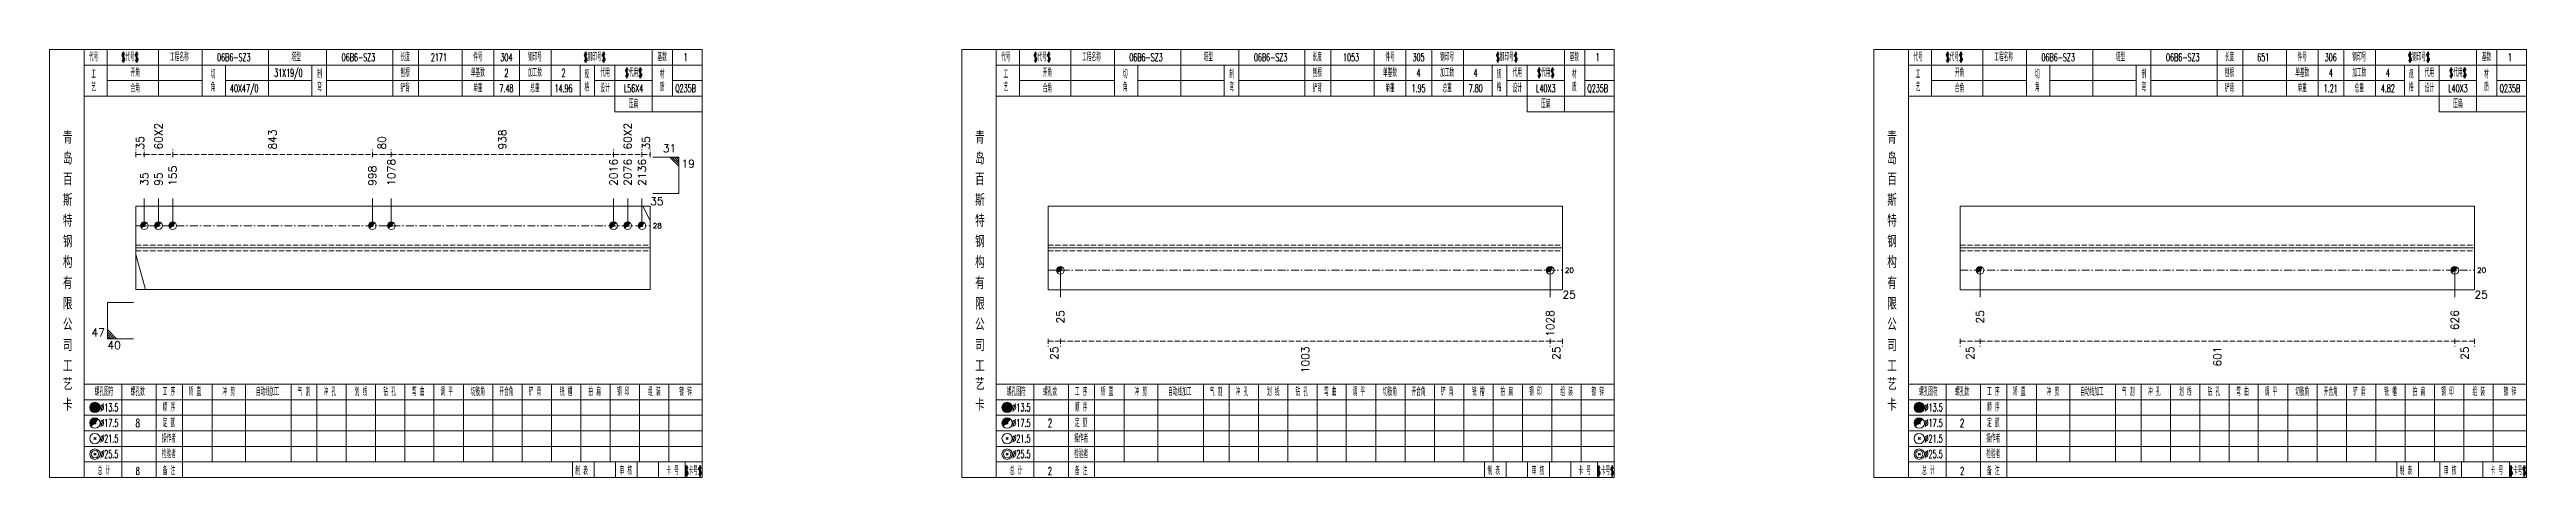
# Model space of a CAD drawing. Extents: x -533 to 8774, y 0 to 7979.
# Drawn here: x 4217 to 5171, y 6433 to 6598 of the extents above; entities that cross this region are included whole.
import ezdxf
from ezdxf.enums import TextEntityAlignment as Align

# ---------------------------------------------------------------- set-up
doc = ezdxf.new("R2010")
doc.units = 0
doc.header["$MEASUREMENT"] = 0
doc.linetypes.add('一点画线', pattern=[5.2, 3, -1, 0.2, -1])
doc.linetypes.add('虚线', pattern=[2.75, 2, -0.75])
doc.layers.get('0').update_dxf_attribs({"linetype": 'CONTINUOUS', "lineweight": 25})
for name, color, linetype, lineweight in [('1', 7, 'CONTINUOUS', 25), ('4', 7, 'CONTINUOUS', 25), ('5', 7, 'CONTINUOUS', 25)]:
    doc.layers.add(name, color=color, linetype=linetype, lineweight=lineweight)
doc.styles.get("Standard").update_dxf_attribs({"font": 'simplex.shx', "width": 0.7, "height": 3, "bigfont": 'gbhzfs.shx'})

# ---------------------------------------------------------------- blocks, each defined once
blk = doc.blocks.new('孔17.5')
at = {"layer": '5', "color": 7, "linetype": 'Continuous', "lineweight": 0}
for p, q in [((-0.2, -0.2), (0.2, 0.2)), ((-0.2, 0.2), (0.2, -0.2))]:
    blk.add_line(p, q, dxfattribs=at)
at = {"layer": '5', "color": 7, "linetype": 'Continuous', "lineweight": 13}
blk.add_circle((0, 0), 1, dxfattribs=at)
for radius in [0.9, 0.8, 0.7, 0.6, 0.5, 0.4, 0.3, 0.2, 0.1]:
    blk.add_arc((0, 0), radius, 45, 225, dxfattribs=at)

msp = doc.modelspace()

# ---------------------------------------------------------------- linework, layer by layer
at = {"color": 8, "linetype": '虚线', "lineweight": 9}
for p, q in [((4250.1, 6556.24), (4250.1, 6559.24)), ((4250.1, 6557.24), (4253.29, 6557.24)), ((4253.29, 6556.24), (4253.29, 6559.24)), ((4253.29, 6556.24), (4253.29, 6559.24)), ((4253.29, 6557.24), (4264.24, 6557.24)), ((4264.24, 6556.24), (4264.24, 6559.24)), ((4264.24, 6556.24), (4264.24, 6559.24)), ((4264.24, 6557.24), (4341.17, 6557.24)), ((4341.17, 6556.24), (4341.17, 6559.24)), ((4341.17, 6556.24), (4341.17, 6559.24)), ((4341.17, 6557.24), (4348.47, 6557.24)), ((4348.47, 6556.24), (4348.47, 6559.24)), ((4348.47, 6556.24), (4348.47, 6559.24)), ((4348.47, 6557.24), (4434.06, 6557.24)), ((4434.06, 6556.24), (4434.06, 6559.24)), ((4434.06, 6556.24), (4434.06, 6559.24)), ((4434.06, 6557.24), (4445.01, 6557.24)), ((4445.01, 6556.24), (4445.01, 6559.24)), ((4445.01, 6556.24), (4445.01, 6559.24)), ((4445.01, 6557.24), (4448.2, 6557.24)), ((4448.2, 6556.24), (4448.2, 6559.24)), ((4601.5, 6486.24), (4601.5, 6483.24)), ((4601.5, 6485.24), (4606.2, 6485.24)), ((4606.2, 6486.24), (4606.2, 6483.24)), ((4606.2, 6486.24), (4606.2, 6483.24)), ((4606.2, 6485.24), (4794.9, 6485.24)), ((4794.9, 6486.24), (4794.9, 6483.24)), ((4794.9, 6486.24), (4794.9, 6483.24)), ((4794.9, 6485.24), (4799.6, 6485.24)), ((4799.6, 6486.24), (4799.6, 6483.24)), ((4952.9, 6486.24), (4952.9, 6483.24)), ((4952.9, 6485.24), (4960.51, 6485.24)), ((4960.51, 6486.24), (4960.51, 6483.24)), ((4960.51, 6486.24), (4960.51, 6483.24)), ((4960.51, 6485.24), (5143.39, 6485.24)), ((5143.39, 6486.24), (5143.39, 6483.24)), ((5143.39, 6486.24), (5143.39, 6483.24)), ((5143.39, 6485.24), (5151, 6485.24)), ((5151, 6486.24), (5151, 6483.24))]:
    msp.add_line(p, q, dxfattribs=at)
at = {"color": 7, "linetype": 'Continuous', "lineweight": 13}
for p, q in [((4459.2, 6556.24), (4449.2, 6556.24)), ((4455.7, 6556.24), (4459.2, 6552.74)), ((4456.57, 6556.24), (4459.2, 6553.61)), ((4457.45, 6556.24), (4459.2, 6554.49)), ((4458.32, 6556.24), (4459.2, 6555.36)), ((4459.2, 6542.24), (4459.2, 6556.24)), ((4253.29, 6529.81), (4253.29, 6540.24)), ((4258.77, 6529.81), (4258.77, 6540.24)), ((4264.24, 6529.81), (4264.24, 6540.24)), ((4341.17, 6529.81), (4341.17, 6540.24)), ((4348.47, 6529.81), (4348.47, 6540.24)), ((4434.06, 6529.81), (4434.06, 6540.24)), ((4439.53, 6529.81), (4439.53, 6540.24)), ((4445.01, 6529.81), (4445.01, 6540.24)), ((4448.2, 6531.86), (4445.37, 6537.31)), ((4459.2, 6542.24), (4449.2, 6542.24)), ((4250.1, 6518.65), (4253.75, 6505.17)), ((4606.2, 6512.61), (4606.2, 6502.24)), ((4794.9, 6512.61), (4794.9, 6502.24)), ((4960.51, 6512.61), (4960.51, 6502.24)), ((5143.39, 6512.61), (5143.39, 6502.24)), ((4239.1, 6500.24), (4249.1, 6500.24)), ((4239.1, 6500.24), (4239.1, 6486.24)), ((4242.6, 6486.24), (4239.1, 6489.74)), ((4241.73, 6486.24), (4239.1, 6488.86)), ((4240.85, 6486.24), (4239.1, 6487.99)), ((4239.98, 6486.24), (4239.1, 6487.11)), ((4239.1, 6486.24), (4249.1, 6486.24))]:
    msp.add_line(p, q, dxfattribs=at)
at = {"color": 7, "linetype": 'Continuous', "lineweight": 18}
for p, q in [((4250.1, 6537.31), (4250.1, 6505.17)), ((4250.1, 6537.31), (4448.2, 6537.31)), ((4448.2, 6537.31), (4448.2, 6505.17)), ((4601.5, 6537.36), (4601.5, 6505.11)), ((4601.5, 6537.36), (4799.6, 6537.36)), ((4799.6, 6537.36), (4799.6, 6505.11)), ((4952.9, 6537.36), (4952.9, 6505.11)), ((4952.9, 6537.36), (5151, 6537.36)), ((5151, 6537.36), (5151, 6505.11)), ((4250.1, 6521.24), (4448.2, 6521.24)), ((4601.5, 6521.24), (4799.6, 6521.24)), ((4952.9, 6521.24), (5151, 6521.24))]:
    msp.add_line(p, q, dxfattribs=at)
at = {"color": 3, "linetype": '一点画线', "lineweight": 13}
for p, q in [((4250.1, 6529.81), (4448.2, 6529.81)), ((4601.5, 6512.61), (4799.6, 6512.61)), ((4952.9, 6512.61), (5151, 6512.61))]:
    msp.add_line(p, q, dxfattribs=at)
at = {"color": 1, "linetype": '虚线', "lineweight": 18}
for p, q in [((4250.1, 6522.31), (4448.2, 6522.31)), ((4250.1, 6520.17), (4448.2, 6520.17)), ((4601.5, 6522.36), (4799.6, 6522.36)), ((4601.5, 6520.11), (4799.6, 6520.11)), ((4952.9, 6522.36), (5151, 6522.36)), ((4952.9, 6520.11), (5151, 6520.11))]:
    msp.add_line(p, q, dxfattribs=at)
at = {"layer": '1', "color": 7, "linetype": 'Continuous', "lineweight": 18}
for p, q in [((4250.1, 6505.17), (4448.2, 6505.17)), ((4601.5, 6505.11), (4799.6, 6505.11)), ((4952.9, 6505.11), (5151, 6505.11))]:
    msp.add_line(p, q, dxfattribs=at)
at = {"layer": '4', "color": 1, "linetype": 'Continuous', "lineweight": 18}
for p, q in [((4230.1, 6432.74), (4230.1, 6597.74)), ((4239, 6579.74), (4239, 6597.74)), ((4258.8, 6579.74), (4258.8, 6597.74)), ((4275.6, 6579.74), (4275.6, 6597.74)), ((4301.2, 6579.74), (4301.2, 6597.74)), ((4323.5, 6579.74), (4323.5, 6597.74)), ((4349, 6579.74), (4349, 6597.74)), ((4359, 6579.74), (4359, 6597.74)), ((4375.7, 6579.74), (4375.7, 6597.74)), ((4387.9, 6579.74), (4387.9, 6597.74)), ((4397.9, 6579.74), (4397.9, 6597.74)), ((4410.1, 6579.74), (4410.1, 6597.74)), ((4449, 6573.74), (4449, 6597.74)), ((4456.8, 6579.74), (4456.8, 6597.74)), ((4581.5, 6432.74), (4581.5, 6597.74)), ((4590.4, 6579.74), (4590.4, 6597.74)), ((4610.2, 6579.74), (4610.2, 6597.74)), ((4627, 6579.74), (4627, 6597.74)), ((4652.6, 6579.74), (4652.6, 6597.74)), ((4674.9, 6579.74), (4674.9, 6597.74)), ((4700.4, 6579.74), (4700.4, 6597.74)), ((4710.4, 6579.74), (4710.4, 6597.74)), ((4727.1, 6579.74), (4727.1, 6597.74)), ((4739.3, 6579.74), (4739.3, 6597.74)), ((4749.3, 6579.74), (4749.3, 6597.74)), ((4761.5, 6579.74), (4761.5, 6597.74)), ((4800.4, 6573.74), (4800.4, 6597.74)), ((4808.2, 6579.74), (4808.2, 6597.74)), ((4932.9, 6432.74), (4932.9, 6597.74)), ((4941.8, 6579.74), (4941.8, 6597.74)), ((4961.6, 6579.74), (4961.6, 6597.74)), ((4978.4, 6579.74), (4978.4, 6597.74)), ((5004, 6579.74), (5004, 6597.74)), ((5026.3, 6579.74), (5026.3, 6597.74)), ((5051.8, 6579.74), (5051.8, 6597.74)), ((5061.8, 6579.74), (5061.8, 6597.74)), ((5078.5, 6579.74), (5078.5, 6597.74)), ((5090.7, 6579.74), (5090.7, 6597.74)), ((5100.7, 6579.74), (5100.7, 6597.74)), ((5112.9, 6579.74), (5112.9, 6597.74)), ((5151.8, 6573.74), (5151.8, 6597.74)), ((5159.6, 6579.74), (5159.6, 6597.74)), ((4230.1, 6591.74), (4468.2, 6591.74)), ((4239, 6585.74), (4275.6, 6585.74)), ((4284.6, 6579.74), (4284.6, 6591.74)), ((4284.6, 6585.74), (4317.9, 6585.74)), ((4317.9, 6579.74), (4317.9, 6591.74)), ((4323.5, 6585.74), (4421.2, 6585.74)), ((4421.2, 6579.74), (4421.2, 6591.74)), ((4426.8, 6579.74), (4426.8, 6591.74)), ((4426.8, 6585.74), (4449, 6585.74)), ((4434.6, 6573.74), (4434.6, 6591.74)), ((4456.8, 6585.74), (4468.2, 6585.74)), ((4581.5, 6591.74), (4819.6, 6591.74)), ((4590.4, 6585.74), (4627, 6585.74)), ((4636, 6579.74), (4636, 6591.74)), ((4636, 6585.74), (4669.3, 6585.74)), ((4669.3, 6579.74), (4669.3, 6591.74)), ((4674.9, 6585.74), (4772.6, 6585.74)), ((4772.6, 6579.74), (4772.6, 6591.74)), ((4778.2, 6579.74), (4778.2, 6591.74)), ((4778.2, 6585.74), (4800.4, 6585.74)), ((4786, 6573.74), (4786, 6591.74)), ((4808.2, 6585.74), (4819.6, 6585.74)), ((4932.9, 6591.74), (5171, 6591.74)), ((4941.8, 6585.74), (4978.4, 6585.74)), ((4987.4, 6579.74), (4987.4, 6591.74)), ((4987.4, 6585.74), (5020.7, 6585.74)), ((5020.7, 6579.74), (5020.7, 6591.74)), ((5026.3, 6585.74), (5124, 6585.74)), ((5124, 6579.74), (5124, 6591.74)), ((5129.6, 6579.74), (5129.6, 6591.74)), ((5129.6, 6585.74), (5151.8, 6585.74)), ((5137.4, 6573.74), (5137.4, 6591.74)), ((5159.6, 6585.74), (5171, 6585.74)), ((4230.1, 6579.74), (4468.2, 6579.74)), ((4581.5, 6579.74), (4819.6, 6579.74)), ((4932.9, 6579.74), (5171, 6579.74)), ((4434.6, 6573.74), (4468.2, 6573.74)), ((4786, 6573.74), (4819.6, 6573.74)), ((5137.4, 6573.74), (5171, 6573.74)), ((4230.1, 6468.74), (4468.2, 6468.74)), ((4230.1, 6462.74), (4468.2, 6462.74)), ((4244.6, 6432.74), (4244.6, 6468.74)), ((4257.9, 6432.74), (4257.9, 6468.74)), ((4268, 6432.74), (4268, 6468.74)), ((4279.4, 6438.74), (4279.4, 6468.74)), ((4292.3, 6438.74), (4292.3, 6468.74)), ((4309.9, 6438.74), (4309.9, 6468.74)), ((4319.8, 6438.74), (4319.8, 6468.74)), ((4331.1, 6438.74), (4331.1, 6468.74)), ((4342.4, 6438.74), (4342.4, 6468.74)), ((4353.7, 6438.74), (4353.7, 6468.74)), ((4364.9, 6438.74), (4364.9, 6468.74)), ((4376.3, 6438.74), (4376.3, 6468.74)), ((4387.6, 6438.74), (4387.6, 6468.74)), ((4398.9, 6438.74), (4398.9, 6468.74)), ((4410.2, 6438.74), (4410.2, 6468.74)), ((4421.5, 6438.74), (4421.5, 6468.74)), ((4432.8, 6438.74), (4432.8, 6468.74)), ((4444.1, 6438.74), (4444.1, 6468.74)), ((4455.4, 6438.74), (4455.4, 6468.74)), ((4581.5, 6468.74), (4819.6, 6468.74)), ((4581.5, 6462.74), (4819.6, 6462.74)), ((4596, 6432.74), (4596, 6468.74)), ((4609.3, 6432.74), (4609.3, 6468.74)), ((4619.4, 6432.74), (4619.4, 6468.74)), ((4630.8, 6438.74), (4630.8, 6468.74)), ((4643.7, 6438.74), (4643.7, 6468.74)), ((4661.3, 6438.74), (4661.3, 6468.74)), ((4671.2, 6438.74), (4671.2, 6468.74)), ((4682.5, 6438.74), (4682.5, 6468.74)), ((4693.8, 6438.74), (4693.8, 6468.74)), ((4705.1, 6438.74), (4705.1, 6468.74)), ((4716.3, 6438.74), (4716.3, 6468.74)), ((4727.7, 6438.74), (4727.7, 6468.74)), ((4739, 6438.74), (4739, 6468.74)), ((4750.3, 6438.74), (4750.3, 6468.74)), ((4761.6, 6438.74), (4761.6, 6468.74)), ((4772.9, 6438.74), (4772.9, 6468.74)), ((4784.2, 6438.74), (4784.2, 6468.74)), ((4795.5, 6438.74), (4795.5, 6468.74)), ((4806.8, 6438.74), (4806.8, 6468.74)), ((4932.9, 6468.74), (5171, 6468.74)), ((4932.9, 6462.74), (5171, 6462.74)), ((4947.4, 6432.74), (4947.4, 6468.74)), ((4960.7, 6432.74), (4960.7, 6468.74)), ((4970.8, 6432.74), (4970.8, 6468.74)), ((4982.2, 6438.74), (4982.2, 6468.74)), ((4995.1, 6438.74), (4995.1, 6468.74)), ((5012.7, 6438.74), (5012.7, 6468.74)), ((5022.6, 6438.74), (5022.6, 6468.74)), ((5033.9, 6438.74), (5033.9, 6468.74)), ((5045.2, 6438.74), (5045.2, 6468.74)), ((5056.5, 6438.74), (5056.5, 6468.74)), ((5067.7, 6438.74), (5067.7, 6468.74)), ((5079.1, 6438.74), (5079.1, 6468.74)), ((5090.4, 6438.74), (5090.4, 6468.74)), ((5101.7, 6438.74), (5101.7, 6468.74)), ((5113, 6438.74), (5113, 6468.74)), ((5124.3, 6438.74), (5124.3, 6468.74)), ((5135.6, 6438.74), (5135.6, 6468.74)), ((5146.9, 6438.74), (5146.9, 6468.74)), ((5158.2, 6438.74), (5158.2, 6468.74)), ((4230.1, 6456.74), (4468.2, 6456.74)), ((4230.1, 6450.74), (4468.2, 6450.74)), ((4581.5, 6456.74), (4819.6, 6456.74)), ((4581.5, 6450.74), (4819.6, 6450.74)), ((4932.9, 6456.74), (5171, 6456.74)), ((4932.9, 6450.74), (5171, 6450.74)), ((4230.1, 6444.74), (4468.2, 6444.74)), ((4581.5, 6444.74), (4819.6, 6444.74)), ((4932.9, 6444.74), (5171, 6444.74)), ((4230.1, 6438.74), (4468.2, 6438.74)), ((4418.2, 6432.74), (4418.2, 6438.74)), ((4426.6, 6432.74), (4426.6, 6438.74)), ((4434.8, 6432.74), (4434.8, 6438.74)), ((4443.2, 6432.74), (4443.2, 6438.74)), ((4451.4, 6432.74), (4451.4, 6438.74)), ((4461.7, 6432.74), (4461.7, 6438.74)), ((4581.5, 6438.74), (4819.6, 6438.74)), ((4769.6, 6432.74), (4769.6, 6438.74)), ((4778, 6432.74), (4778, 6438.74)), ((4786.2, 6432.74), (4786.2, 6438.74)), ((4794.6, 6432.74), (4794.6, 6438.74)), ((4802.8, 6432.74), (4802.8, 6438.74)), ((4813.1, 6432.74), (4813.1, 6438.74)), ((4932.9, 6438.74), (5171, 6438.74)), ((5121, 6432.74), (5121, 6438.74)), ((5129.4, 6432.74), (5129.4, 6438.74)), ((5137.6, 6432.74), (5137.6, 6438.74)), ((5146, 6432.74), (5146, 6438.74)), ((5154.2, 6432.74), (5154.2, 6438.74)), ((5164.5, 6432.74), (5164.5, 6438.74))]:
    msp.add_line(p, q, dxfattribs=at)
at = {"layer": '4', "color": 7, "linetype": 'Continuous', "lineweight": 13}
for p, q in [((4234.1, 6459.54), (4234.5, 6459.94)), ((4234.5, 6459.54), (4234.1, 6459.94)), ((4585.5, 6459.54), (4585.9, 6459.94)), ((4585.9, 6459.54), (4585.5, 6459.94)), ((4936.9, 6459.54), (4937.3, 6459.94)), ((4937.3, 6459.54), (4936.9, 6459.94)), ((4233.9, 6447.34), (4234.7, 6448.14)), ((4234.7, 6447.34), (4233.9, 6448.14)), ((4233.9, 6441.34), (4234.7, 6442.14)), ((4234.7, 6441.34), (4233.9, 6442.14)), ((4585.3, 6447.34), (4586.1, 6448.14)), ((4586.1, 6447.34), (4585.3, 6448.14)), ((4585.3, 6441.34), (4586.1, 6442.14)), ((4586.1, 6441.34), (4585.3, 6442.14)), ((4936.7, 6447.34), (4937.5, 6448.14)), ((4937.5, 6447.34), (4936.7, 6448.14)), ((4936.7, 6441.34), (4937.5, 6442.14)), ((4937.5, 6441.34), (4936.7, 6442.14))]:
    msp.add_line(p, q, dxfattribs=at)
at = {"layer": '4', "color": 7, "linetype": 'Continuous', "lineweight": 0}
for p, q in [((4233.9, 6453.34), (4234.7, 6454.14)), ((4233.9, 6454.14), (4234.7, 6453.34)), ((4585.3, 6453.34), (4586.1, 6454.14)), ((4585.3, 6454.14), (4586.1, 6453.34)), ((4936.7, 6453.34), (4937.5, 6454.14)), ((4936.7, 6454.14), (4937.5, 6453.34))]:
    msp.add_line(p, q, dxfattribs=at)
at = {"layer": '4', "color": 1, "linetype": 'Continuous', "lineweight": 18}
for points in [[(4216.8, 6597.74), (4216.8, 6432.74), (4468.2, 6432.74), (4468.2, 6597.74)], [(4568.2, 6597.74), (4568.2, 6432.74), (4819.6, 6432.74), (4819.6, 6597.74)], [(4919.6, 6597.74), (4919.6, 6432.74), (5171, 6432.74), (5171, 6597.74)]]:
    msp.add_lwpolyline(points, close=True, dxfattribs=at)
at = {"layer": '4', "color": 7, "linetype": 'Continuous', "lineweight": 13}
for centre, radius in [((4234.3, 6459.74), 2), ((4234.3, 6459.74), 1.8), ((4234.3, 6459.74), 1.6), ((4234.3, 6459.74), 1.4), ((4234.3, 6459.74), 1.2), ((4234.3, 6459.74), 1), ((4234.3, 6459.74), 0.8), ((4234.3, 6459.74), 0.6), ((4234.3, 6459.74), 0.4), ((4234.3, 6459.74), 0.2), ((4585.7, 6459.74), 2), ((4585.7, 6459.74), 1.8), ((4585.7, 6459.74), 1.6), ((4585.7, 6459.74), 1.4), ((4585.7, 6459.74), 1.2), ((4585.7, 6459.74), 1), ((4585.7, 6459.74), 0.8), ((4585.7, 6459.74), 0.6), ((4585.7, 6459.74), 0.4), ((4585.7, 6459.74), 0.2), ((4937.1, 6459.74), 2), ((4937.1, 6459.74), 1.8), ((4937.1, 6459.74), 1.6), ((4937.1, 6459.74), 1.4), ((4937.1, 6459.74), 1.2), ((4937.1, 6459.74), 1), ((4937.1, 6459.74), 0.8), ((4937.1, 6459.74), 0.6), ((4937.1, 6459.74), 0.4), ((4937.1, 6459.74), 0.2), ((4234.3, 6453.74), 2), ((4585.7, 6453.74), 2), ((4937.1, 6453.74), 2), ((4234.3, 6447.74), 2), ((4234.3, 6441.74), 2), ((4234.3, 6441.74), 1.4), ((4585.7, 6447.74), 2), ((4585.7, 6441.74), 2), ((4585.7, 6441.74), 1.4), ((4937.1, 6447.74), 2), ((4937.1, 6441.74), 2), ((4937.1, 6441.74), 1.4)]:
    msp.add_circle(centre, radius, dxfattribs=at)
for centre, radius in [((4234.3, 6453.74), 1.8), ((4234.3, 6453.74), 1.6), ((4234.3, 6453.74), 1.4), ((4234.3, 6453.74), 1.2), ((4234.3, 6453.74), 1), ((4234.3, 6453.74), 0.8), ((4234.3, 6453.74), 0.6), ((4234.3, 6453.74), 0.4), ((4234.3, 6453.74), 0.2), ((4585.7, 6453.74), 1.8), ((4585.7, 6453.74), 1.6), ((4585.7, 6453.74), 1.4), ((4585.7, 6453.74), 1.2), ((4585.7, 6453.74), 1), ((4585.7, 6453.74), 0.8), ((4585.7, 6453.74), 0.6), ((4585.7, 6453.74), 0.4), ((4585.7, 6453.74), 0.2), ((4937.1, 6453.74), 1.8), ((4937.1, 6453.74), 1.6), ((4937.1, 6453.74), 1.4), ((4937.1, 6453.74), 1.2), ((4937.1, 6453.74), 1), ((4937.1, 6453.74), 0.8), ((4937.1, 6453.74), 0.6), ((4937.1, 6453.74), 0.4), ((4937.1, 6453.74), 0.2)]:
    msp.add_arc(centre, radius, 45, 225, dxfattribs=at)

# ---------------------------------------------------------------- block references
at = {"color": 7, "linetype": 'Continuous', "lineweight": 13, "xscale": 1.5, "yscale": 1.5, "zscale": 1.5}
for p in [(4253.29, 6529.81), (4258.77, 6529.81), (4264.24, 6529.81), (4341.17, 6529.81), (4348.47, 6529.81), (4434.06, 6529.81), (4439.53, 6529.81), (4445.01, 6529.81)]:
    msp.add_blockref('孔17.5', p, dxfattribs=at)
at = {"layer": '1', "color": 7, "linetype": 'Continuous', "lineweight": 13, "xscale": 1.5, "yscale": 1.5, "zscale": 1.5}
for p in [(4606.2, 6512.61), (4794.9, 6512.61), (4960.51, 6512.61), (5143.39, 6512.61)]:
    msp.add_blockref('孔17.5', p, dxfattribs=at)

# ---------------------------------------------------------------- texts
at = {"color": 8, "linetype": 'Continuous', "lineweight": 9}
for s, p in [('60X2', (4258.77, 6559.24)), ('843', (4302.7, 6559.24)), ('938', (4391.26, 6559.24)), ('60X2', (4439.53, 6559.24)), ('35', (4251.7, 6559.24)), ('80', (4344.82, 6559.24)), ('35', (4446.6, 6559.24))]:
    msp.add_text(s, height=3, rotation=90, dxfattribs=at).set_placement(p, align=Align.MIDDLE_LEFT)
at = {"color": 7, "linetype": 'Continuous', "lineweight": 13}
for s, p in [('31', (4458.2, 6557.24)), ('47', (4238.1, 6486.24))]:
    msp.add_text(s, height=3, dxfattribs=at).set_placement(p, align=Align.BOTTOM_RIGHT)
for s, p in [('35', (4253.29, 6545.24)), ('95', (4258.77, 6545.24)), ('155', (4264.24, 6545.24)), ('998', (4341.17, 6545.24)), ('1078', (4348.47, 6545.24)), ('2016', (4434.06, 6545.24)), ('2076', (4439.53, 6545.24)), ('2136', (4445.01, 6545.24))]:
    msp.add_text(s, height=3, rotation=90, dxfattribs=at).set_placement(p, align=Align.MIDDLE_LEFT)
for s, p in [('19', (4460.2, 6555.24)), ('40', (4239.1, 6485.24))]:
    msp.add_text(s, height=3, dxfattribs=at).set_placement(p, align=Align.TOP_LEFT)
for s, height, p in [('35', 3, (4448.2, 6539.24)), ('28', 2, (4449.2, 6529.81)), ('20', 2, (4800.6, 6512.61)), ('20', 2, (5152, 6512.61))]:
    msp.add_text(s, height=height, dxfattribs=at).set_placement(p, align=Align.MIDDLE_LEFT)
at = {"color": 8, "linetype": 'Continuous', "lineweight": 9}
for s, p in [('25', (4603.85, 6483.24)), ('1003', (4700.55, 6483.24)), ('25', (4797.25, 6483.24)), ('25', (4956.7, 6483.24)), ('601', (5051.95, 6483.24)), ('25', (5147.2, 6483.24))]:
    msp.add_text(s, height=3, rotation=90, dxfattribs=at).set_placement(p, align=Align.MIDDLE_RIGHT)
at = {"layer": '1', "color": 7, "linetype": 'Continuous', "lineweight": 13}
for p in [(4799.6, 6503.24), (5151, 6503.24)]:
    msp.add_text('25', height=3, dxfattribs=at).set_placement(p, align=Align.MIDDLE_LEFT)
for s, p in [('25', (4606.2, 6497.24)), ('1028', (4794.9, 6497.24)), ('25', (4960.51, 6497.24)), ('626', (5143.39, 6497.24))]:
    msp.add_text(s, height=3, rotation=90, dxfattribs=at).set_placement(p, align=Align.MIDDLE_RIGHT)
at = {"layer": '4', "color": 1, "linetype": 'Continuous', "lineweight": 13}
for s, height, width, p in [('代号', 3, 0.6, (4233.8, 6594.74)), ('$代号$', 3, 0.6, (4247.8, 6594.74)), ('工程名称', 3, 0.6, (4266.8, 6594.74)), ('06B6-SZ3', 3, 0.6, (4287.8, 6594.74)), ('塔型', 3, 0.6, (4311.8, 6594.74)), ('06B6-SZ3', 3, 0.6, (4335.8, 6594.74)), ('长度', 3, 0.6, (4353.8, 6594.74)), ('2171', 3, 0.6, (4366.8, 6594.74)), ('件号', 3, 0.6, (4381.8, 6594.74)), ('304', 3, 0.6, (4392.8, 6594.74)), ('钢印号', 3, 0.6, (4403.8, 6594.74)), ('$钢印号$', 3, 0.6, (4426.8, 6594.74)), ('基数', 3, 0.6, (4452.8, 6594.74)), ('1', 3, 0.6, (4461.8, 6594.74)), ('代号', 3, 0.6, (4585.2, 6594.74)), ('$代号$', 3, 0.6, (4599.2, 6594.74)), ('工程名称', 3, 0.6, (4618.2, 6594.74)), ('06B6-SZ3', 3, 0.6, (4639.2, 6594.74)), ('塔型', 3, 0.6, (4663.2, 6594.74)), ('06B6-SZ3', 3, 0.6, (4687.2, 6594.74)), ('长度', 3, 0.6, (4705.2, 6594.74)), ('1053', 3, 0.6, (4718.2, 6594.74)), ('件号', 3, 0.6, (4733.2, 6594.74)), ('305', 3, 0.6, (4744.2, 6594.74)), ('钢印号', 3, 0.6, (4755.2, 6594.74)), ('$钢印号$', 3, 0.6, (4778.2, 6594.74)), ('基数', 3, 0.6, (4804.2, 6594.74)), ('1', 3, 0.6, (4813.2, 6594.74)), ('代号', 3, 0.6, (4936.6, 6594.74)), ('$代号$', 3, 0.6, (4950.6, 6594.74)), ('工程名称', 3, 0.6, (4969.6, 6594.74)), ('06B6-SZ3', 3, 0.6, (4990.6, 6594.74)), ('塔型', 3, 0.6, (5014.6, 6594.74)), ('06B6-SZ3', 3, 0.6, (5038.6, 6594.74)), ('长度', 3, 0.6, (5056.6, 6594.74)), ('651', 3, 0.6, (5069.6, 6594.74)), ('件号', 3, 0.6, (5084.6, 6594.74)), ('306', 3, 0.6, (5095.6, 6594.74)), ('钢印号', 3, 0.6, (5106.6, 6594.74)), ('$钢印号$', 3, 0.6, (5129.6, 6594.74)), ('基数', 3, 0.6, (5155.6, 6594.74)), ('1', 3, 0.6, (5164.6, 6594.74)), ('工', 3, 0.6, (4233.8, 6588.14)), ('艺', 3, 0.6, (4233.8, 6583.14)), ('合角', 3, 0.6, (4249.8, 6582.74)), ('开角', 3, 0.6, (4249.8, 6588.74)), ('切', 3, 0.6, (4279.8, 6588.14)), ('角', 3, 0.6, (4279.8, 6583.14)), ('40X47/0', 3, 0.6, (4291.8, 6582.74)), ('31X19/0', 3, 0.6, (4308.8, 6588.74)), ('制', 3, 0.6, (4320.8, 6588.14)), ('弯', 3, 0.6, (4320.8, 6583.14)), ('刨根', 3, 0.6, (4353.8, 6588.74)), ('铲背', 3, 0.6, (4353.8, 6582.74)), ('单基数', 3, 0.6, (4381.8, 6588.74)), ('单重', 3, 0.6, (4381.8, 6582.74)), ('7.48', 3, 0.6, (4392.8, 6582.74)), ('2', 3, 0.6, (4392.8, 6588.74)), ('加工数', 3, 0.6, (4403.8, 6588.74)), ('总重', 3, 0.6, (4403.8, 6582.74)), ('14.96', 3, 0.6, (4414.8, 6582.74)), ('2', 3, 0.6, (4414.8, 6588.74)), ('格', 3, 0.6, (4423.8, 6583.14)), ('规', 3, 0.6, (4423.8, 6588.14)), ('代用', 3, 0.6, (4430.8, 6588.74)), ('设计', 3, 0.6, (4430.8, 6582.74)), ('L56X4', 3, 0.6, (4441.8, 6582.74)), ('$代用$', 3, 0.6, (4441.8, 6588.74)), ('材', 3, 0.6, (4452.8, 6588.14)), ('质', 3, 0.6, (4452.8, 6583.14)), ('Q235B', 3, 0.6, (4461.8, 6582.74)), ('工', 3, 0.6, (4585.2, 6588.14)), ('艺', 3, 0.6, (4585.2, 6583.14)), ('合角', 3, 0.6, (4601.2, 6582.74)), ('开角', 3, 0.6, (4601.2, 6588.74)), ('切', 3, 0.6, (4631.2, 6588.14)), ('角', 3, 0.6, (4631.2, 6583.14)), ('制', 3, 0.6, (4672.2, 6588.14)), ('弯', 3, 0.6, (4672.2, 6583.14)), ('刨根', 3, 0.6, (4705.2, 6588.74)), ('铲背', 3, 0.6, (4705.2, 6582.74)), ('单基数', 3, 0.6, (4733.2, 6588.74)), ('单重', 3, 0.6, (4733.2, 6582.74)), ('1.95', 3, 0.6, (4744.2, 6582.74)), ('4', 3, 0.6, (4744.2, 6588.74)), ('加工数', 3, 0.6, (4755.2, 6588.74)), ('总重', 3, 0.6, (4755.2, 6582.74)), ('7.80', 3, 0.6, (4766.2, 6582.74)), ('4', 3, 0.6, (4766.2, 6588.74)), ('格', 3, 0.6, (4775.2, 6583.14)), ('规', 3, 0.6, (4775.2, 6588.14)), ('代用', 3, 0.6, (4782.2, 6588.74)), ('设计', 3, 0.6, (4782.2, 6582.74)), ('L40X3', 3, 0.6, (4793.2, 6582.74)), ('$代用$', 3, 0.6, (4793.2, 6588.74)), ('材', 3, 0.6, (4804.2, 6588.14)), ('质', 3, 0.6, (4804.2, 6583.14)), ('Q235B', 3, 0.6, (4813.2, 6582.74)), ('工', 3, 0.6, (4936.6, 6588.14)), ('艺', 3, 0.6, (4936.6, 6583.14)), ('合角', 3, 0.6, (4952.6, 6582.74)), ('开角', 3, 0.6, (4952.6, 6588.74)), ('切', 3, 0.6, (4982.6, 6588.14)), ('角', 3, 0.6, (4982.6, 6583.14)), ('制', 3, 0.6, (5023.6, 6588.14)), ('弯', 3, 0.6, (5023.6, 6583.14)), ('刨根', 3, 0.6, (5056.6, 6588.74)), ('铲背', 3, 0.6, (5056.6, 6582.74)), ('单基数', 3, 0.6, (5084.6, 6588.74)), ('单重', 3, 0.6, (5084.6, 6582.74)), ('1.21', 3, 0.6, (5095.6, 6582.74)), ('4', 3, 0.6, (5095.6, 6588.74)), ('加工数', 3, 0.6, (5106.6, 6588.74)), ('总重', 3, 0.6, (5106.6, 6582.74)), ('4.82', 3, 0.6, (5117.6, 6582.74)), ('4', 3, 0.6, (5117.6, 6588.74)), ('格', 3, 0.6, (5126.6, 6583.14)), ('规', 3, 0.6, (5126.6, 6588.14)), ('代用', 3, 0.6, (5133.6, 6588.74)), ('设计', 3, 0.6, (5133.6, 6582.74)), ('L40X3', 3, 0.6, (5144.6, 6582.74)), ('$代用$', 3, 0.6, (5144.6, 6588.74)), ('材', 3, 0.6, (5155.6, 6588.14)), ('质', 3, 0.6, (5155.6, 6583.14)), ('Q235B', 3, 0.6, (5164.6, 6582.74)), ('压扁', 3, 0.6, (4441.8, 6576.74)), ('压扁', 3, 0.6, (4793.2, 6576.74)), ('压扁', 3, 0.6, (5144.6, 6576.74)), ('青', 4.6, 0.8, (4223.8, 6563.74)), ('青', 4.6, 0.8, (4575.2, 6563.74)), ('青', 4.6, 0.8, (4926.6, 6563.74)), ('岛', 4.6, 0.8, (4223.8, 6555.74)), ('岛', 4.6, 0.8, (4575.2, 6555.74)), ('岛', 4.6, 0.8, (4926.6, 6555.74)), ('百', 4.6, 0.8, (4223.8, 6547.74)), ('百', 4.6, 0.8, (4575.2, 6547.74)), ('百', 4.6, 0.8, (4926.6, 6547.74)), ('斯', 4.6, 0.8, (4223.8, 6539.74)), ('斯', 4.6, 0.8, (4575.2, 6539.74)), ('斯', 4.6, 0.8, (4926.6, 6539.74)), ('特', 4.6, 0.8, (4223.8, 6531.74)), ('特', 4.6, 0.8, (4575.2, 6531.74)), ('特', 4.6, 0.8, (4926.6, 6531.74)), ('钢', 4.6, 0.8, (4223.8, 6523.74)), ('构', 4.6, 0.8, (4223.8, 6515.74)), ('钢', 4.6, 0.8, (4575.2, 6523.74)), ('构', 4.6, 0.8, (4575.2, 6515.74)), ('钢', 4.6, 0.8, (4926.6, 6523.74)), ('构', 4.6, 0.8, (4926.6, 6515.74)), ('有', 4.6, 0.8, (4223.8, 6507.74)), ('有', 4.6, 0.8, (4575.2, 6507.74)), ('有', 4.6, 0.8, (4926.6, 6507.74)), ('限', 4.6, 0.8, (4223.8, 6499.74)), ('限', 4.6, 0.8, (4575.2, 6499.74)), ('限', 4.6, 0.8, (4926.6, 6499.74)), ('公', 4.6, 0.8, (4223.8, 6491.74)), ('公', 4.6, 0.8, (4575.2, 6491.74)), ('公', 4.6, 0.8, (4926.6, 6491.74)), ('司', 4.6, 0.8, (4223.8, 6483.74)), ('司', 4.6, 0.8, (4575.2, 6483.74)), ('司', 4.6, 0.8, (4926.6, 6483.74)), ('工', 4.6, 0.8, (4223.8, 6475.74)), ('艺', 4.6, 0.8, (4223.8, 6468.74)), ('工', 4.6, 0.8, (4575.2, 6475.74)), ('艺', 4.6, 0.8, (4575.2, 6468.74)), ('工', 4.6, 0.8, (4926.6, 6475.74)), ('艺', 4.6, 0.8, (4926.6, 6468.74)), ('卡', 4.6, 0.8, (4223.8, 6460.74)), ('螺孔图符', 3, 0.6, (4237.8, 6465.74)), ('%%C13.5', 3, 0.5, (4239.8, 6459.74)), ('螺孔数', 3, 0.6, (4250.8, 6465.74)), ('顺 序', 3, 0.6, (4262.8, 6459.74)), ('工 序', 3, 0.6, (4262.8, 6465.74)), ('矫 直', 3, 0.6, (4272.8, 6465.74)), ('冲 剪', 3, 0.6, (4285.8, 6465.74)), ('自动线加工', 3, 0.6, (4300.8, 6465.74)), ('气 割', 3, 0.6, (4314.8, 6465.74)), ('冲 孔', 3, 0.6, (4324.8, 6465.74)), ('划 线', 3, 0.6, (4336.8, 6465.74)), ('钻 孔', 3, 0.6, (4347.8, 6465.74)), ('弯 曲', 3, 0.6, (4358.8, 6465.74)), ('调 平', 3, 0.6, (4369.8, 6465.74)), ('切肢角', 3, 0.6, (4381.8, 6465.74)), ('开合角', 3, 0.6, (4392.8, 6465.74)), ('铲 背', 3, 0.6, (4403.8, 6465.74)), ('铣 槽', 3, 0.6, (4415.8, 6465.74)), ('拍 扁', 3, 0.6, (4426.8, 6465.74)), ('钢 印', 3, 0.6, (4437.8, 6465.74)), ('组 装', 3, 0.6, (4449.8, 6465.74)), ('镀 锌', 3, 0.6, (4461.8, 6465.74)), ('卡', 4.6, 0.8, (4575.2, 6460.74)), ('螺孔图符', 3, 0.6, (4589.2, 6465.74)), ('%%C13.5', 3, 0.5, (4591.2, 6459.74)), ('螺孔数', 3, 0.6, (4602.2, 6465.74)), ('顺 序', 3, 0.6, (4614.2, 6459.74)), ('工 序', 3, 0.6, (4614.2, 6465.74)), ('矫 直', 3, 0.6, (4624.2, 6465.74)), ('冲 剪', 3, 0.6, (4637.2, 6465.74)), ('自动线加工', 3, 0.6, (4652.2, 6465.74)), ('气 割', 3, 0.6, (4666.2, 6465.74)), ('冲 孔', 3, 0.6, (4676.2, 6465.74)), ('划 线', 3, 0.6, (4688.2, 6465.74)), ('钻 孔', 3, 0.6, (4699.2, 6465.74)), ('弯 曲', 3, 0.6, (4710.2, 6465.74)), ('调 平', 3, 0.6, (4721.2, 6465.74)), ('切肢角', 3, 0.6, (4733.2, 6465.74)), ('开合角', 3, 0.6, (4744.2, 6465.74)), ('铲 背', 3, 0.6, (4755.2, 6465.74)), ('铣 槽', 3, 0.6, (4767.2, 6465.74)), ('拍 扁', 3, 0.6, (4778.2, 6465.74)), ('钢 印', 3, 0.6, (4789.2, 6465.74)), ('组 装', 3, 0.6, (4801.2, 6465.74)), ('镀 锌', 3, 0.6, (4813.2, 6465.74)), ('卡', 4.6, 0.8, (4926.6, 6460.74)), ('螺孔图符', 3, 0.6, (4940.6, 6465.74)), ('%%C13.5', 3, 0.5, (4942.6, 6459.74)), ('螺孔数', 3, 0.6, (4953.6, 6465.74)), ('顺 序', 3, 0.6, (4965.6, 6459.74)), ('工 序', 3, 0.6, (4965.6, 6465.74)), ('矫 直', 3, 0.6, (4975.6, 6465.74)), ('冲 剪', 3, 0.6, (4988.6, 6465.74)), ('自动线加工', 3, 0.6, (5003.6, 6465.74)), ('气 割', 3, 0.6, (5017.6, 6465.74)), ('冲 孔', 3, 0.6, (5027.6, 6465.74)), ('划 线', 3, 0.6, (5039.6, 6465.74)), ('钻 孔', 3, 0.6, (5050.6, 6465.74)), ('弯 曲', 3, 0.6, (5061.6, 6465.74)), ('调 平', 3, 0.6, (5072.6, 6465.74)), ('切肢角', 3, 0.6, (5084.6, 6465.74)), ('开合角', 3, 0.6, (5095.6, 6465.74)), ('铲 背', 3, 0.6, (5106.6, 6465.74)), ('铣 槽', 3, 0.6, (5118.6, 6465.74)), ('拍 扁', 3, 0.6, (5129.6, 6465.74)), ('钢 印', 3, 0.6, (5140.6, 6465.74)), ('组 装', 3, 0.6, (5152.6, 6465.74)), ('镀 锌', 3, 0.6, (5164.6, 6465.74)), ('%%C17.5', 3, 0.5, (4239.8, 6453.74)), ('8', 3.2, 0.6, (4250.8, 6453.74)), ('定 额', 3, 0.6, (4262.8, 6453.74)), ('%%C17.5', 3, 0.5, (4591.2, 6453.74)), ('2', 3.2, 0.6, (4602.2, 6453.74)), ('定 额', 3, 0.6, (4614.2, 6453.74)), ('%%C17.5', 3, 0.5, (4942.6, 6453.74)), ('2', 3.2, 0.6, (4953.6, 6453.74)), ('定 额', 3, 0.6, (4965.6, 6453.74)), ('%%C21.5', 3, 0.5, (4239.8, 6447.74)), ('%%C25.5', 3, 0.5, (4239.8, 6441.74)), ('操作者', 3, 0.6, (4262.8, 6447.74)), ('检验者', 3, 0.6, (4262.8, 6441.74)), ('%%C21.5', 3, 0.5, (4591.2, 6447.74)), ('%%C25.5', 3, 0.5, (4591.2, 6441.74)), ('操作者', 3, 0.6, (4614.2, 6447.74)), ('检验者', 3, 0.6, (4614.2, 6441.74)), ('%%C21.5', 3, 0.5, (4942.6, 6447.74)), ('%%C25.5', 3, 0.5, (4942.6, 6441.74)), ('操作者', 3, 0.6, (4965.6, 6447.74)), ('检验者', 3, 0.6, (4965.6, 6441.74)), ('总 计', 3, 0.6, (4237.8, 6435.24)), ('8', 3, 0.6, (4250.8, 6435.24)), ('备 注', 3, 0.6, (4262.8, 6435.24)), ('制 表', 3, 0.6, (4421.8, 6435.24)), ('审 核', 3, 0.6, (4438.8, 6435.24)), ('卡 号', 3, 0.6, (4456.8, 6435.24)), ('$卡号$', 3, 0.6, (4464.8, 6435.24)), ('总 计', 3, 0.6, (4589.2, 6435.24)), ('2', 3, 0.6, (4602.2, 6435.24)), ('备 注', 3, 0.6, (4614.2, 6435.24)), ('制 表', 3, 0.6, (4773.2, 6435.24)), ('审 核', 3, 0.6, (4790.2, 6435.24)), ('卡 号', 3, 0.6, (4808.2, 6435.24)), ('$卡号$', 3, 0.6, (4816.2, 6435.24)), ('总 计', 3, 0.6, (4940.6, 6435.24)), ('2', 3, 0.6, (4953.6, 6435.24)), ('备 注', 3, 0.6, (4965.6, 6435.24)), ('制 表', 3, 0.6, (5124.6, 6435.24)), ('审 核', 3, 0.6, (5141.6, 6435.24)), ('卡 号', 3, 0.6, (5159.6, 6435.24)), ('$卡号$', 3, 0.6, (5167.6, 6435.24))]:
    msp.add_text(s, height=height, dxfattribs=dict(at, width=width)).set_placement(p, align=Align.MIDDLE_CENTER)

doc.saveas('drawing.dxf')
